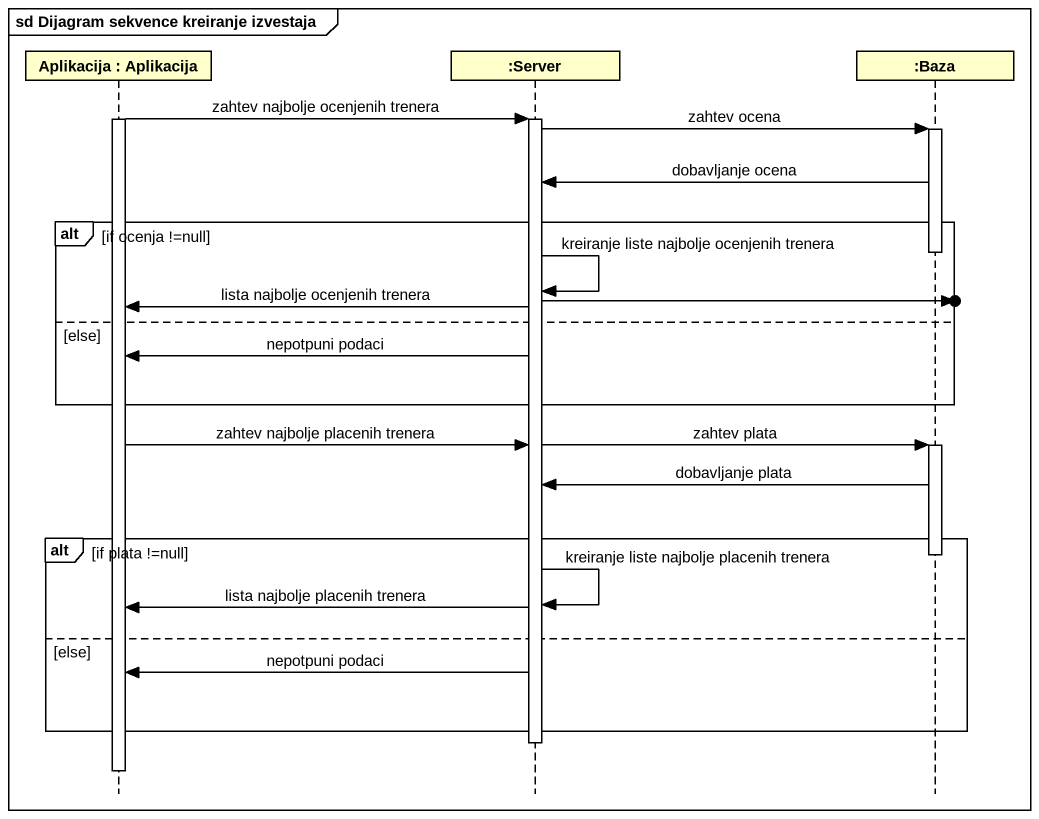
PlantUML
@startuml
mainframe sd Dijagram sekvence kreiranje izvestaja
hide footbox
participant "Aplikacija : Aplikacija" as Aplikacija
participant ":Server" as Server
participant ":Baza" as Baza

activate Aplikacija
Aplikacija -> Server : zahtev najbolje ocenjenih trenera
activate Server
Server -> Baza : zahtev ocena
activate Baza
Baza -> Server : dobavljanje ocena
alt if ocenja !=null
  deactivate Baza
  Server -> Server : kreiranje liste najbolje ocenjenih trenera
  Server ->o]
  Server -> Aplikacija : lista najbolje ocenjenih trenera
else else
  Server -> Aplikacija : nepotpuni podaci
end
Aplikacija -> Server : zahtev najbolje placenih trenera
Server -> Baza : zahtev plata
activate Baza
Baza -> Server : dobavljanje plata
alt if plata !=null
  deactivate Baza
  Server -> Server : kreiranje liste najbolje placenih trenera
  Server -> Aplikacija : lista najbolje placenih trenera
else else
  Server -> Aplikacija : nepotpuni podaci
end
deactivate Server
deactivate Aplikacija
@enduml
